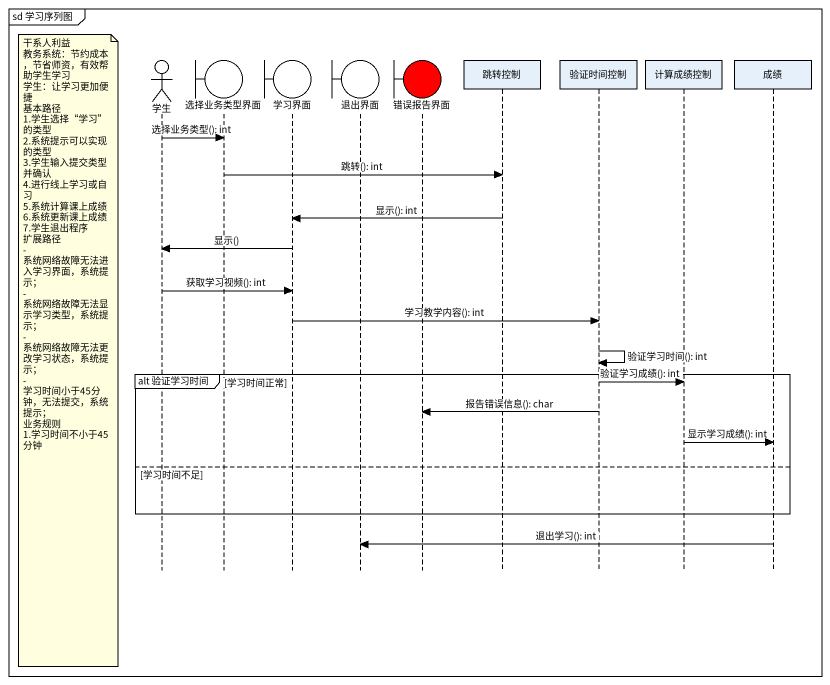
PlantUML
@startuml
mainframe sd 学习序列图
hide footbox
actor 学生
boundary 选择业务类型界面
boundary 学习界面
boundary 退出界面
boundary 错误报告界面 #FF0000
participant 跳转控制
participant 验证时间控制
participant 计算成绩控制
participant 成绩

学生 -> 选择业务类型界面 : 选择业务类型(): int
选择业务类型界面 -> 跳转控制 : 跳转(): int
跳转控制 -> 学习界面 : 显示(): int
学习界面 -> 学生 : 显示()
学生 -> 学习界面 : 获取学习视频(): int
学习界面 -> 验证时间控制 : 学习教学内容(): int
note left of 学生
  干系人利益
  教务系统：节约成本，节省师资，有效帮助学生学习
  学生：让学习更加便捷
  基本路径
  1.学生选择“学习”的类型
  2.系统提示可以实现的类型
  3.学生输入提交类型并确认
  4.进行线上学习或自习
  5.系统计算课上成绩
  6.系统更新课上成绩
  7.学生退出程序
  扩展路径
  - 系统网络故障无法进入学习界面，系统提示；
  - 系统网络故障无法显示学习类型，系统提示；
  - 系统网络故障无法更改学习状态，系统提示；
  - 学习时间小于45分钟，无法提交，系统提示；
  业务规则
  1.学习时间不小于45分钟
end note
验证时间控制 -> 验证时间控制 : 验证学习时间(): int
group alt 验证学习时间 [学习时间正常]
  验证时间控制 -> 计算成绩控制 : 验证学习成绩(): int
  验证时间控制 -> 错误报告界面 : 报告错误信息(): char
  计算成绩控制 -> 成绩 : 显示学习成绩(): int
else 学习时间不足
end
成绩 -> 退出界面 : 退出学习(): int
@enduml
